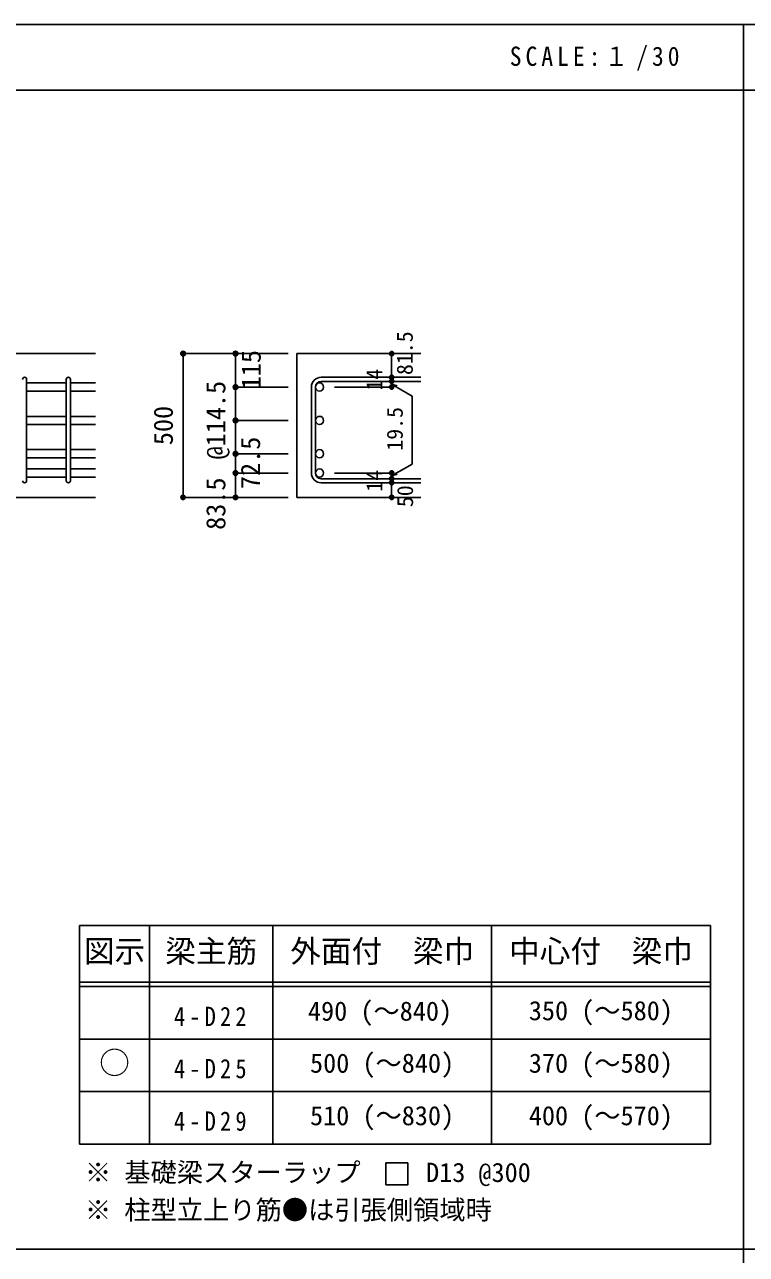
# Model space of a CAD drawing. Units: millimetres at full size, sheet at 1:30, with parts at other scales. Extents: x -5973 to 5954, y -4195 to 4201.
# Drawn here: x -3589 to -1115, y -15 to 4201 of the extents above; entities that cross this region are included whole.
import ezdxf
from ezdxf.enums import TextEntityAlignment as Align

# ---------------------------------------------------------------- set-up
doc = ezdxf.new("R2010")
doc.units = ezdxf.units.MM
doc.header["$LTSCALE"] = 30
doc.header["$PDMODE"] = 32
doc.header["$PDSIZE"] = 15
for name, color, linetype in [('0-1_躯体線', 2, 'Continuous'), ('0-5_基礎梁筋', 7, 'Continuous'), ('0-6_スタラップ筋', 7, 'Continuous'), ('0-D_寸法', 4, 'Continuous'), ('6-7_文字', 7, 'Continuous'), ('6-E_枠', 7, 'Continuous'), ('F-0_枠', 6, 'Continuous')]:
    doc.layers.add(name, color=color, linetype=linetype)
doc.styles.add('ＭＳ ゴシック', font='')
doc.styles.get('ＭＳ ゴシック').set_extended_font_data('MS Gothic')

msp = doc.modelspace()

# ---------------------------------------------------------------- linework, layer by layer
at = {"layer": '0-1_躯体線'}
for p, q in [((-3345.8, 3073.3), (-4845.8, 3073.3)), ((-2230.8, 3073.3), (-2655.8, 3073.3)), ((-2655.8, 3073.3), (-2655.8, 2580.3)), ((-3745.8, 2580.3), (-3345.8, 2580.3)), ((-2230.8, 2580.3), (-2655.8, 2580.3))]:
    msp.add_line(p, q, dxfattribs=at)
at = {"layer": '0-5_基礎梁筋'}
for p, q in [((-3581.8, 2972.37), (-3445.8, 2972.37)), ((-3431.8, 2972.37), (-3345.8, 2972.37)), ((-3581.8, 2944.37), (-3445.8, 2944.37)), ((-3431.8, 2944.37), (-3345.8, 2944.37)), ((-3581.8, 2858.08), (-3445.8, 2858.08)), ((-3581.8, 2830.08), (-3445.8, 2830.08)), ((-3431.8, 2858.08), (-3345.8, 2858.08)), ((-3431.8, 2830.08), (-3345.8, 2830.08)), ((-3581.8, 2743.8), (-3445.8, 2743.8)), ((-3431.8, 2743.8), (-3345.8, 2743.8)), ((-3581.8, 2715.8), (-3445.8, 2715.8)), ((-3431.8, 2715.8), (-3345.8, 2715.8)), ((-3581.8, 2677.8), (-3445.8, 2677.8)), ((-3431.8, 2677.8), (-3345.8, 2677.8)), ((-3581.8, 2649.8), (-3445.8, 2649.8)), ((-3431.8, 2649.8), (-3345.8, 2649.8))]:
    msp.add_line(p, q, dxfattribs=at)
at = {"layer": '0-5_基礎梁筋', "color": 3}
for centre in [(-2577.8, 2958.37), (-2577.8, 2844.08), (-2577.8, 2729.8), (-2577.8, 2663.8)]:
    msp.add_circle(centre, 14, dxfattribs=at)
at = {"layer": '0-6_スタラップ筋'}
for p, q in [((-3581.8, 2637.3), (-3581.8, 2984.87)), ((-3445.8, 2637.3), (-3445.8, 2984.87)), ((-3431.8, 2637.3), (-3431.8, 2984.87)), ((-2605.8, 2958.37), (-2605.8, 2663.8)), ((-2591.8, 2958.37), (-2591.8, 2663.8)), ((-2230.8, 2991.87), (-2572.3, 2991.87)), ((-2230.8, 2977.87), (-2572.3, 2977.87)), ((-2230.8, 2644.3), (-2572.3, 2644.3)), ((-2230.8, 2630.3), (-2572.3, 2630.3))]:
    msp.add_line(p, q, dxfattribs=at)
for centre, radius, start, end in [((-3588.8, 2984.87), 7, 0, 180), ((-3438.8, 2984.87), 7, 0, 180), ((-2572.3, 2958.37), 33.5, 90, 180), ((-2572.3, 2958.37), 19.5, 90, 180), ((-2572.3, 2663.8), 33.5, 180, 270), ((-2572.3, 2663.8), 19.5, 180, 270), ((-3588.8, 2637.3), 7, 180, 0), ((-3438.8, 2637.3), 7, 180, 0)]:
    msp.add_arc(centre, radius, start, end, dxfattribs=at)
at = {"layer": '0-D_寸法'}
for p, q in [((-3045.8, 3073.3), (-2865.8, 3073.3)), ((-3045.8, 3073.3), (-2865.8, 3073.3)), ((-3045.8, 2580.3), (-3045.8, 3073.3)), ((-3045.8, 2580.3), (-3045.8, 3073.3)), ((-2865.8, 2958.37), (-2865.8, 3073.3)), ((-2865.8, 3073.3), (-2685.8, 3073.3)), ((-2865.8, 3073.3), (-2685.8, 3073.3)), ((-2865.8, 3073.3), (-2865.8, 2958.37)), ((-2865.8, 2958.37), (-2685.8, 2958.37)), ((-2865.8, 2958.37), (-2685.8, 2958.37)), ((-2865.8, 2958.37), (-2865.8, 2794.83)), ((-2865.8, 2958.37), (-2865.8, 2809.3)), ((-2330.8, 2958.37), (-2526.89, 2958.37)), ((-2330.8, 2977.87), (-2330.8, 2991.87)), ((-2330.8, 2977.87), (-2330.8, 2958.37)), ((-2330.8, 2968.12), (-2311.48, 2962.94)), ((-2330.8, 2968.12), (-2260.74, 2927.67)), ((-2260.74, 2927.67), (-2260.74, 2694.5)), ((-2865.8, 2844.08), (-2685.8, 2844.08)), ((-2865.8, 2729.8), (-2685.8, 2729.8)), ((-2865.8, 2663.8), (-2685.8, 2663.8)), ((-2330.8, 2663.8), (-2526.89, 2663.8)), ((-2330.8, 2654.05), (-2260.74, 2694.5)), ((-2330.8, 2644.3), (-2330.8, 2663.8)), ((-2330.8, 2654.05), (-2311.48, 2659.23)), ((-2330.8, 2630.3), (-2330.8, 2644.3)), ((-2330.8, 2580.3), (-2330.8, 2630.3)), ((-3045.8, 2580.3), (-2865.8, 2580.3)), ((-2865.8, 2580.3), (-2685.8, 2580.3))]:
    msp.add_line(p, q, dxfattribs=at)
for points in [[(-2330.8, 3073.3), (-2330.8, 2991.87), (-2330.8, 3073.3)], [(-2865.8, 2794.83), (-2865.8, 2663.8), (-2865.8, 2580.3)]]:
    msp.add_lwpolyline(points, dxfattribs=at)
for centre, radius in [((-3045.8, 3073.3), 8), ((-3045.8, 3073.3), 7.2), ((-3045.8, 3073.3), 6.4), ((-3045.8, 3073.3), 5.6), ((-3045.8, 3073.3), 4.8), ((-2865.8, 3073.3), 8), ((-2865.8, 3073.3), 7.2), ((-2865.8, 3073.3), 6.4), ((-2865.8, 3073.3), 5.6), ((-2865.8, 3073.3), 4.8), ((-3045.8, 3073.3), 4), ((-3045.8, 3073.3), 3.2), ((-3045.8, 3073.3), 2.4), ((-3045.8, 3073.3), 1.6), ((-3045.8, 3073.3), 0.8), ((-2865.8, 3073.3), 4), ((-2865.8, 3073.3), 3.2), ((-2865.8, 3073.3), 2.4), ((-2865.8, 3073.3), 1.6), ((-2865.8, 3073.3), 0.8), ((-2330.8, 3073.3), 4), ((-2330.8, 3073.3), 3.6), ((-2330.8, 3073.3), 3.2), ((-2330.8, 3073.3), 2.8), ((-2330.8, 3073.3), 2.4), ((-2330.8, 3073.3), 2), ((-2330.8, 3073.3), 1.6), ((-2330.8, 3073.3), 1.2), ((-2330.8, 3073.3), 0.8), ((-2330.8, 3073.3), 0.4), ((-2330.8, 2991.87), 4), ((-2330.8, 2991.87), 3.6), ((-2330.8, 2991.87), 3.2), ((-2330.8, 2991.87), 2.8), ((-2330.8, 2991.87), 2.4), ((-2330.8, 2991.87), 2), ((-2865.8, 2958.37), 8), ((-2865.8, 2958.37), 7.2), ((-2865.8, 2958.37), 6.4), ((-2865.8, 2958.37), 5.6), ((-2865.8, 2958.37), 4.8), ((-2865.8, 2958.37), 4), ((-2865.8, 2958.37), 3.2), ((-2865.8, 2958.37), 2.4), ((-2865.8, 2958.37), 1.6), ((-2865.8, 2958.37), 0.8), ((-2330.8, 2977.87), 4), ((-2330.8, 2958.37), 4), ((-2330.8, 2977.87), 3.6), ((-2330.8, 2958.37), 3.6), ((-2330.8, 2977.87), 3.2), ((-2330.8, 2958.37), 3.2), ((-2330.8, 2977.87), 2.8), ((-2330.8, 2958.37), 2.8), ((-2330.8, 2977.87), 2.4), ((-2330.8, 2958.37), 2.4), ((-2330.8, 2977.87), 2), ((-2330.8, 2958.37), 2), ((-2330.8, 2991.87), 1.6), ((-2330.8, 2977.87), 1.6), ((-2330.8, 2958.37), 1.6), ((-2330.8, 2991.87), 1.2), ((-2330.8, 2977.87), 1.2), ((-2330.8, 2958.37), 1.2), ((-2330.8, 2991.87), 0.8), ((-2330.8, 2977.87), 0.8), ((-2330.8, 2958.37), 0.8), ((-2330.8, 2991.87), 0.4), ((-2330.8, 2977.87), 0.4), ((-2330.8, 2958.37), 0.4), ((-2865.8, 2844.08), 8), ((-2865.8, 2844.08), 7.2), ((-2865.8, 2844.08), 6.4), ((-2865.8, 2844.08), 5.6), ((-2865.8, 2844.08), 4.8), ((-2865.8, 2844.08), 4), ((-2865.8, 2844.08), 3.2), ((-2865.8, 2844.08), 2.4), ((-2865.8, 2844.08), 1.6), ((-2865.8, 2844.08), 0.8), ((-2865.8, 2729.8), 8), ((-2865.8, 2729.8), 7.2), ((-2865.8, 2729.8), 6.4), ((-2865.8, 2729.8), 5.6), ((-2865.8, 2729.8), 4.8), ((-2865.8, 2729.8), 4), ((-2865.8, 2729.8), 3.2), ((-2865.8, 2729.8), 2.4), ((-2865.8, 2729.8), 1.6), ((-2865.8, 2729.8), 0.8), ((-2865.8, 2663.8), 8), ((-2865.8, 2663.8), 7.2), ((-2865.8, 2663.8), 6.4), ((-2865.8, 2663.8), 5.6), ((-2865.8, 2663.8), 4.8), ((-2865.8, 2663.8), 4), ((-2865.8, 2663.8), 3.2), ((-2865.8, 2663.8), 2.4), ((-2865.8, 2663.8), 1.6), ((-2865.8, 2663.8), 0.8), ((-2330.8, 2663.8), 4), ((-2330.8, 2663.8), 3.6), ((-2330.8, 2663.8), 3.2), ((-2330.8, 2663.8), 2.8), ((-2330.8, 2663.8), 2.4), ((-2330.8, 2663.8), 2), ((-2330.8, 2663.8), 1.6), ((-2330.8, 2663.8), 1.2), ((-2330.8, 2663.8), 0.8), ((-2330.8, 2663.8), 0.4), ((-2330.8, 2644.3), 4), ((-2330.8, 2630.3), 4), ((-2330.8, 2644.3), 3.6), ((-2330.8, 2630.3), 3.6), ((-2330.8, 2644.3), 3.2), ((-2330.8, 2630.3), 3.2), ((-2330.8, 2644.3), 2.8), ((-2330.8, 2630.3), 2.8), ((-2330.8, 2644.3), 2.4), ((-2330.8, 2630.3), 2.4), ((-2330.8, 2644.3), 2), ((-2330.8, 2630.3), 2), ((-2330.8, 2644.3), 1.6), ((-2330.8, 2630.3), 1.6), ((-2330.8, 2644.3), 1.2), ((-2330.8, 2630.3), 1.2), ((-2330.8, 2644.3), 0.8), ((-2330.8, 2630.3), 0.8), ((-2330.8, 2644.3), 0.4), ((-2330.8, 2630.3), 0.4), ((-3045.8, 2580.3), 7.2), ((-3045.8, 2580.3), 6.4), ((-3045.8, 2580.3), 5.6), ((-3045.8, 2580.3), 4.8), ((-3045.8, 2580.3), 4), ((-3045.8, 2580.3), 3.2), ((-3045.8, 2580.3), 2.4), ((-3045.8, 2580.3), 1.6), ((-3045.8, 2580.3), 0.8), ((-2865.8, 2580.3), 7.2), ((-2865.8, 2580.3), 6.4), ((-2865.8, 2580.3), 5.6), ((-2865.8, 2580.3), 4.8), ((-2865.8, 2580.3), 4), ((-2865.8, 2580.3), 3.2), ((-2865.8, 2580.3), 2.4), ((-2865.8, 2580.3), 1.6), ((-2865.8, 2580.3), 0.8), ((-2330.8, 2580.3), 4), ((-2330.8, 2580.3), 3.6), ((-2330.8, 2580.3), 3.2), ((-2330.8, 2580.3), 2.8), ((-2330.8, 2580.3), 2.4), ((-2330.8, 2580.3), 2), ((-2330.8, 2580.3), 1.6), ((-2330.8, 2580.3), 1.2), ((-2330.8, 2580.3), 0.8), ((-2330.8, 2580.3), 0.4)]:
    msp.add_circle(centre, radius, dxfattribs=at)
at = {"layer": '0-D_寸法', "color": 7}
for p in [(-3045.8, 3073.3), (-2865.8, 3073.3), (-2330.8, 3073.3), (-2330.8, 2991.87), (-2865.8, 2958.37), (-2330.8, 2977.87), (-2330.8, 2958.37), (-2865.8, 2844.08), (-2865.8, 2729.8), (-2865.8, 2663.8), (-2330.8, 2663.8), (-2330.8, 2663.8), (-2330.8, 2644.3), (-2330.8, 2630.3), (-3045.8, 2580.3), (-2865.8, 2580.3), (-2330.8, 2580.3)]:
    msp.add_point(p, dxfattribs=at)
at = {"layer": '6-7_文字'}
msp.add_lwpolyline([(-2350.32, 223.25), (-2275.32, 223.25), (-2275.32, 298.25), (-2350.32, 298.25)], close=True, dxfattribs=at)
at = {"layer": '6-E_枠', "color": 3}
for p, q in [((-3400.52, 1112.77), (-3400.52, 362.77)), ((-3400.52, 1112.77), (-1238, 1112.77)), ((-1238, 1112.77), (-1238, 362.77)), ((-3400.52, 362.77), (-1238, 362.77))]:
    msp.add_line(p, q, dxfattribs=at)
at = {"layer": '6-E_枠'}
for p, q in [((-3160.52, 1112.77), (-3160.52, 362.77)), ((-2738, 1112.77), (-2738, 362.77)), ((-1988, 1112.77), (-1988, 362.77)), ((-3400.52, 917.77), (-1238, 917.77)), ((-3400.52, 902.77), (-1238, 902.77)), ((-3400.52, 722.77), (-1238, 722.77)), ((-3400.52, 542.77), (-1238, 542.77))]:
    msp.add_line(p, q, dxfattribs=at)
at = {"layer": 'F-0_枠'}
msp.add_line((-5972.88, 4201.15), (5954.1, 4201.15), dxfattribs=at)
at = {"layer": 'F-0_枠', "color": 2}
for p, q in [((-1124.64, 4201.15), (-1124.64, -4195.24)), ((-5972.88, 3976.15), (3723.6, 3976.15)), ((3723.6, 2.95), (-5972.88, 2.95))]:
    msp.add_line(p, q, dxfattribs=at)

# ---------------------------------------------------------------- texts
at = {"layer": '0-D_寸法', "style": 'ＭＳ ゴシック'}
for s, height, p in [('81.5', 54.99, (-2241.9, 2999.71)), ('115', 65.98, (-2759.7, 2950.75)), ('14', 54.99, (-2346.03, 2946.44)), ('@114.5', 65.98, (-2880.8, 2710.33)), ('500', 65.98, (-3060.8, 2759.3)), ('19.5', 54.99, (-2276.1, 2740.41)), ('72.5', 65.98, (-2761.95, 2608.76)), ('14', 54.99, (-2346.06, 2599.62)), ('83.5', 65.98, (-2880.8, 2468.8)), ('50', 54.99, (-2240.8, 2546.8))]:
    msp.add_text(s, height=height, rotation=90, dxfattribs=at).set_placement(p, align=Align.BOTTOM_LEFT)
at = {"layer": '6-7_文字', "color": 2, "style": 'ＭＳ ゴシック'}
for s, p in [('図示', (-3385.52, 962.77)), ('梁主筋', (-3106.76, 962.77)), ('外面付\u3000梁巾', (-2678, 962.77)), ('中心付\u3000梁巾', (-1928, 962.77)), ('○', (-3333.02, 580.27))]:
    msp.add_text(s, height=76.98, dxfattribs=at).set_placement(p, align=Align.BOTTOM_LEFT)
at = {"layer": '6-7_文字', "style": 'ＭＳ ゴシック'}
for s, p in [('490 (～840)', (-2617.53, 766.27)), ('350 (～580)', (-1860.5, 767.77)), ('500 (～840)', (-2610.5, 587.77)), ('370 (～580)', (-1860.5, 587.77)), ('510 (～830)', (-2610.5, 407.77)), ('400 (～570)', (-1860.5, 407.77)), ('※ 基礎梁スターラップ     D13 @300', (-3381.96, 213.19)), ('※ 柱型立上り筋●は引張側領域時', (-3381.96, 84.68))]:
    msp.add_text(s, height=65.98, dxfattribs=at).set_placement(p, align=Align.BOTTOM_LEFT)
at = {"layer": '6-7_文字', "color": 2, "insert": (-1925.98, 4043.65), "char_height": 65.98, "attachment_point": 7, "style": 'ＭＳ ゴシック'}
msp.add_mtext('\\T1.34;\\W0.9;SCALE:１/30', dxfattribs=at)
at = {"layer": '6-7_文字', "char_height": 65.98, "attachment_point": 7, "style": 'ＭＳ ゴシック'}
for s, insert in [('\\T1.38;\\W0.85;4-D22', (-3076.76, 767.77)), ('\\T1.38;\\W0.85;4-D25', (-3076.76, 587.77)), ('\\T1.38;\\W0.85;4-D29', (-3076.76, 407.77))]:
    msp.add_mtext(s, dxfattribs=dict(at, insert=insert))

doc.saveas('drawing.dxf')
